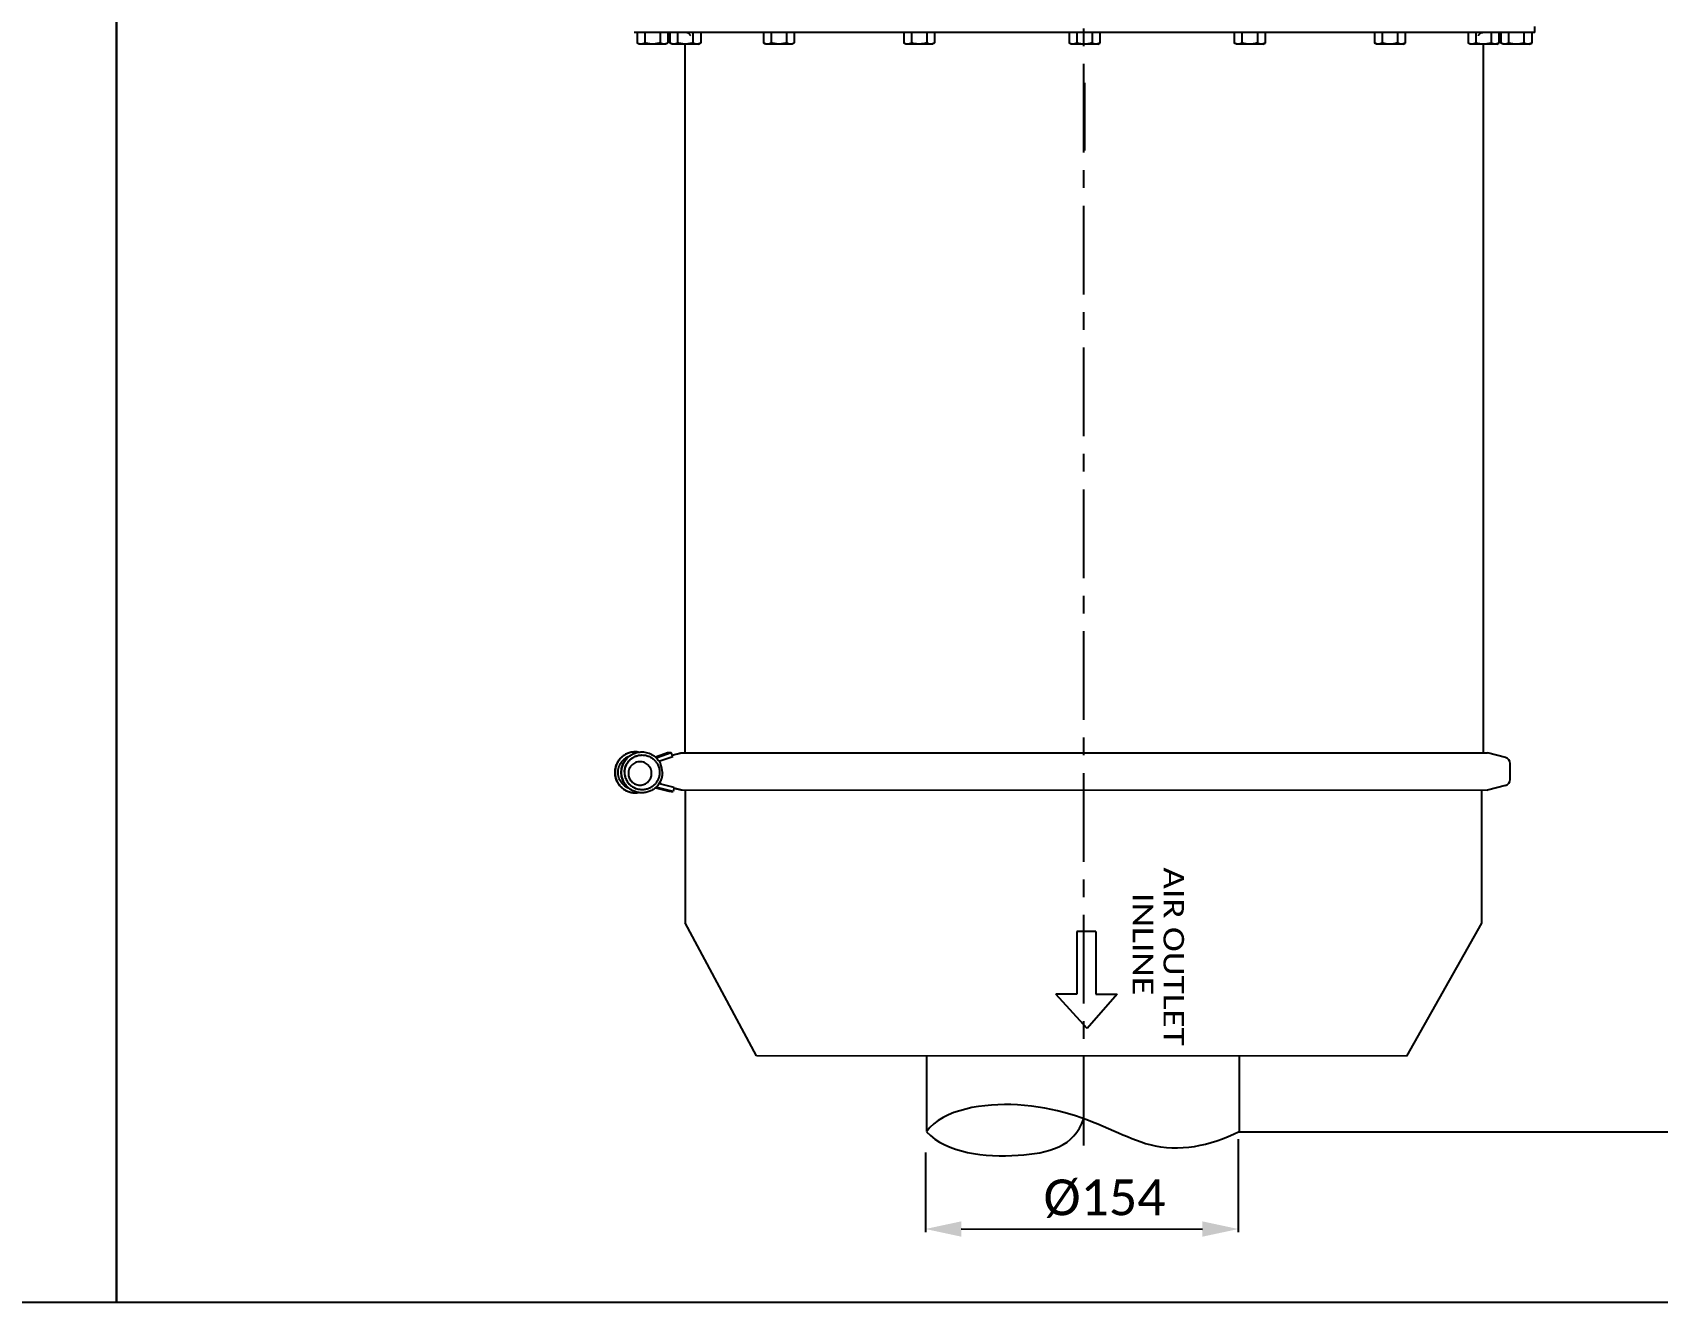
# Model space of a CAD drawing. Header units: millimetres. Extents: x 242 to 4341, y -255 to 3233.
# Drawn here: x 2250 to 3044, y -255 to 366 of the extents above; entities that cross this region are included whole.
import ezdxf
from ezdxf.enums import TextEntityAlignment as Align

# ---------------------------------------------------------------- set-up
doc = ezdxf.new("R2010")
doc.units = ezdxf.units.MM
doc.header["$LTSCALE"] = 115.5
doc.header["$PDMODE"] = 3
doc.header["$PDSIZE"] = 8
doc.linetypes.add('CENTER', pattern=[0.6, 0.375, -0.075, 0.075, -0.075])
doc.linetypes.add('DASHED', pattern=[0.2, 0.1, -0.1])
doc.layers.get('0').update_dxf_attribs({"linetype": 'CONTINUOUS'})
doc.layers.get('Defpoints').update_dxf_attribs({"linetype": 'CONTINUOUS'})
doc.layers.add('02___PRT_ALL_AXES', color=7, linetype='CONTINUOUS')
doc.styles.get("Standard").update_dxf_attribs({"font": 'calibri.ttf'})
doc.dimstyles.new('DIMSTYLE_2', dxfattribs={"dimtxt": 17.5, "dimasz": 17.5, "dimexe": 1.5, "dimexo": 1, "dimgap": 0.875, "dimtad": 1, "dimdsep": 46, "dimtxsty": 'Standard', "dimblk": '_FILLED', "dimblk1": '_FILLED', "dimblk2": '_FILLED', "dimcen": 0.09, "dimazin": 2, "dimtp": 0.01, "dimtm": 0.01, "dimtfac": 1, "dimtofl": 0, "dimtmove": 0, "dimatfit": 3, "dimldrblk": '_FILLED', "dimfxl": 1, "dimtolj": 1, "dimarcsym": 0})

# ---------------------------------------------------------------- blocks, each defined once
blk = doc.blocks.new('_FILLED')
at = {"color": 0, "linetype": 'ByBlock'}
blk.add_solid([(0, 0), (-1, 0.214), (-1, -0.214)], dxfattribs=at)
blk = doc.blocks.new('*D612')
at = {"color": 0, "linetype": 'Continuous', "lineweight": -2}
for p, q in [((2830.38, 543.8), (3154.29, 543.75)), ((3152.79, 526.25), (3152.67, -153.75)), ((2839.77, -171.2), (3154.16, -171.25))]:
    blk.add_line(p, q, dxfattribs=at)
at = {"layer": 'Defpoints', "color": 0}
for p in [(2829.38, 543.8), (2838.77, -171.2), (3152.66, -171.25)]:
    blk.add_point(p, dxfattribs=at)
at = {"color": 0, "linetype": 'ByBlock', "lineweight": -2, "xscale": 17.5, "yscale": 17.5, "zscale": 17.5}
for p, rotation in [((3152.79, 543.75), 89.9898645172077), ((3152.66, -171.25), 269.9898645172077)]:
    blk.add_blockref('_FILLED', p, dxfattribs=dict(at, rotation=rotation))
at = {"color": 0, "insert": (3128.52, 192.23), "char_height": 17.5, "attachment_point": 2, "rotation": 89.98986, "line_spacing_factor": 0.9}
blk.add_mtext('\\A1;{\\A1;715}', dxfattribs=at)
blk = doc.blocks.new('*D614')
at = {"color": 0, "linetype": 'Continuous', "lineweight": -2}
for p, q in [((2686.5, -181.32), (2686.49, -220.24)), ((2839.29, -174.83), (2839.28, -220.26)), ((2703.99, -218.74), (2821.79, -218.76))]:
    blk.add_line(p, q, dxfattribs=at)
at = {"layer": 'Defpoints', "color": 0}
for p in [(2839.29, -173.83), (2686.5, -180.32), (2839.29, -218.76)]:
    blk.add_point(p, dxfattribs=at)
at = {"color": 0, "linetype": 'ByBlock', "lineweight": -2, "xscale": 17.5, "yscale": 17.5, "zscale": 17.5}
for p, rotation in [((2686.49, -218.74), 179.9898645172077), ((2839.29, -218.76), 359.9898645172077)]:
    blk.add_blockref('_FILLED', p, dxfattribs=dict(at, rotation=rotation))
at = {"color": 0, "insert": (2773.96, -194.54), "char_height": 17.5, "attachment_point": 2, "rotation": 359.98986, "line_spacing_factor": 0.9}
blk.add_mtext('\\A1;%%c154', dxfattribs=at)
blk = doc.blocks.new('ARROW_2_BL1', base_point=(1809.89, 965.82))
at = {"color": 7, "linetype": 'Continuous'}
for p, q in [((1816.83, 970.45), (1816.83, 980.82)), ((1816.83, 980.82), (1833.58, 966.14)), ((1786.19, 970.45), (1786.19, 961.19)), ((1786.19, 970.45), (1816.83, 970.45)), ((1786.19, 961.19), (1816.83, 961.19)), ((1833.58, 966.14), (1816.83, 950.82)), ((1816.83, 961.19), (1816.83, 950.82))]:
    blk.add_line(p, q, dxfattribs=at)

msp = doc.modelspace()

# ---------------------------------------------------------------- linework, layer by layer
at = {"color": 0, "linetype": 'Continuous'}
for p, q in [((2291.28, -254.656), (2291.28, 1422.999)), ((2291.28, 1394.903), (2291.28, -254.656)), ((2545.615, 365.854), (2545.614, 360.754)), ((2549.368, 365.853), (2549.367, 360.754)), ((2556.874, 365.852), (2556.873, 360.752)), ((2560.626, 365.851), (2560.626, 360.752)), ((2561.677, 365.851), (2561.676, 360.751)), ((2565.429, 365.85), (2565.429, 360.751)), ((2572.935, 365.849), (2572.934, 360.749)), ((2576.688, 365.848), (2576.687, 360.749)), ((2607.416, 365.843), (2607.415, 360.743)), ((2611.168, 365.842), (2611.168, 360.743)), ((2618.674, 365.841), (2618.673, 360.741)), ((2622.427, 365.84), (2622.426, 360.741)), ((2675.869, 365.831), (2675.868, 360.731)), ((2679.622, 365.83), (2679.621, 360.73)), ((2687.127, 365.829), (2687.126, 360.729)), ((2690.88, 365.828), (2690.879, 360.728)), ((2756.615, 365.816), (2756.614, 360.717)), ((2760.368, 365.816), (2760.367, 360.716)), ((2767.874, 365.814), (2767.873, 360.715)), ((2771.626, 365.814), (2771.625, 360.714)), ((2837.361, 365.802), (2837.361, 360.703)), ((2841.114, 365.801), (2841.113, 360.702)), ((2848.62, 365.8), (2848.619, 360.701)), ((2852.373, 365.799), (2852.372, 360.7)), ((2905.815, 365.79), (2905.814, 360.69)), ((2909.568, 365.789), (2909.567, 360.69)), ((2917.073, 365.788), (2917.072, 360.688)), ((2920.826, 365.787), (2920.825, 360.688)), ((2951.554, 365.782), (2951.553, 360.682)), ((2955.307, 365.781), (2955.306, 360.682)), ((2962.812, 365.78), (2962.811, 360.68)), ((2966.565, 365.779), (2966.564, 360.68)), ((2967.615, 365.779), (2967.614, 360.68)), ((2971.368, 365.778), (2971.367, 360.679)), ((2978.874, 365.777), (2978.873, 360.678)), ((2982.626, 365.776), (2982.625, 360.677)), ((2546.62, 360.173), (2545.614, 360.754)), ((2559.62, 360.171), (2546.62, 360.173)), ((2559.62, 360.171), (2560.625, 360.751)), ((2562.681, 360.171), (2561.676, 360.751)), ((2575.681, 360.168), (2562.681, 360.171)), ((2569.059, 13.9), (2569.12, 360.169)), ((2569.059, 13.9), (2569.121, 360.169)), ((2575.681, 360.168), (2576.687, 360.749)), ((2608.42, 360.163), (2607.415, 360.743)), ((2621.42, 360.16), (2608.42, 360.163)), ((2621.42, 360.16), (2622.426, 360.741)), ((2676.874, 360.15), (2675.868, 360.731)), ((2689.874, 360.148), (2676.874, 360.15)), ((2689.874, 360.148), (2690.879, 360.728)), ((2757.62, 360.136), (2756.614, 360.717)), ((2770.62, 360.134), (2757.62, 360.136)), ((2770.62, 360.134), (2771.625, 360.714)), ((2838.366, 360.122), (2837.361, 360.703)), ((2851.366, 360.12), (2838.366, 360.122)), ((2851.366, 360.12), (2852.372, 360.7)), ((2906.819, 360.11), (2905.814, 360.69)), ((2919.819, 360.107), (2906.819, 360.11)), ((2919.819, 360.107), (2920.825, 360.688)), ((2952.558, 360.102), (2951.553, 360.682)), ((2965.558, 360.099), (2952.558, 360.102)), ((2965.558, 360.099), (2966.564, 360.68)), ((2968.62, 360.099), (2967.614, 360.679)), ((2981.62, 360.096), (2968.62, 360.099)), ((2981.62, 360.096), (2982.625, 360.677)), ((2764.117, 341.319), (2764.111, 308.156)), ((2569.059, 13.9), (2569.075, 105.786)), ((2569.059, 13.9), (2569.076, 105.786)), ((2560.893, 14.075), (2554.558, 11.867)), ((2554.683, 11.742), (2561.361, 14.075)), ((2555.439, 11.661), (2562.348, 14.075)), ((2556.309, 9.847), (2563.005, 12.187)), ((2560.944, 13.93), (2560.893, 14.075)), ((2561.361, 14.075), (2562.348, 14.075)), ((2563.005, 12.187), (2562.348, 14.075)), ((2562.785, 12.819), (2567.07, 13.9)), ((2562.822, 12.711), (2567.524, 13.9)), ((2567.07, 13.9), (2567.097, 13.792)), ((2567.07, 13.9), (2961.047, 13.831)), ((2969.893, 11.596), (2961.047, 13.831)), ((2554.619, -3.118), (2561.729, -4.915)), ((2562.195, -4.915), (2555.102, -3.118)), ((2563.182, -4.915), (2556.088, -3.119)), ((2563.67, -2.976), (2556.577, -1.18)), ((2561.757, -4.804), (2561.729, -4.915)), ((2562.195, -4.915), (2563.182, -4.915)), ((2563.67, -2.976), (2563.182, -4.915)), ((2563.584, -3.321), (2567.067, -4.201)), ((2563.611, -3.211), (2567.521, -4.201)), ((2567.067, -4.201), (2567.094, -4.093)), ((2567.067, -4.201), (2961.044, -4.27)), ((2569.056, -4.201), (2569.045, -69.201)), ((2958.176, -4.27), (2958.165, -69.27)), ((2969.89, -2.038), (2961.044, -4.27)), ((2604.032, -134.207), (2569.045, -69.201)), ((2958.165, -69.27), (2921.514, -134.263)), ((2921.514, -134.263), (2604.032, -134.207)), ((2686.98, -134.222), (2686.974, -171.171)), ((2291.28, -254.656), (241.521, -254.656)), ((4341.04, -254.656), (2291.28, -254.656))]:
    msp.add_line(p, q, dxfattribs=at)
at = {"color": 0, "linetype": 'ByBlock'}
msp.add_line((2839.773, -134.249), (2839.767, -171.198), dxfattribs=at)
at = {"color": 0, "linetype": 'DASHED'}
for centre, start, end in [((2569.183, 362.849), 28.539865, 89.989865), ((2959.058, 362.78), 89.989865, 151.439865)]:
    msp.add_arc(centre, 3, start, end, dxfattribs=at)
at = {"color": 0, "linetype": 'Continuous'}
for centre, radius, start, end in [((2556.757, 7.892), 3.992, 109.268729, 116.634787), ((2559.447, 8.758), 3.01, 155.822557, 166.294713), ((2969.158, 8.687), 3, 359.989865, 75.819865), ((2969.156, 0.87), 3, 284.159865, 359.989865), ((2556.081, 0.747), 3.988, 250.093571, 255.783184), ((2557.074, 0.764), 4.006, 239.414162, 255.74547), ((2557.067, 0.755), 1.995, 248.589882, 255.781048), ((2558.956, 0.943), 3, 215.376228, 227.969196)]:
    msp.add_arc(centre, radius, start, end, dxfattribs=at)
for points, knots in [([(2547.491, 360.173), (2547.17, 360.173), (2546.508, 360.294), (2545.909, 360.584), (2545.614, 360.754)], [0, 0, 0, 0, 0.4851065, 1, 1, 1, 1]), ([(2549.367, 360.754), (2549.073, 360.584), (2548.474, 360.294), (2547.811, 360.173), (2547.491, 360.173)], [0, 0, 0, 0, 0.5148834, 1, 1, 1, 1]), ([(2553.12, 360.172), (2552.485, 360.172), (2551.215, 360.284), (2549.977, 360.577), (2549.367, 360.754)], [0, 0, 0, 0, 0.4999086, 1, 1, 1, 1]), ([(2556.873, 360.752), (2556.263, 360.576), (2555.025, 360.284), (2553.754, 360.172), (2553.12, 360.172)], [0, 0, 0, 0, 0.5000913, 1, 1, 1, 1]), ([(2558.749, 360.171), (2558.429, 360.171), (2557.766, 360.292), (2557.167, 360.582), (2556.873, 360.752)], [0, 0, 0, 0, 0.4851075, 1, 1, 1, 1]), ([(2560.626, 360.752), (2560.331, 360.582), (2559.732, 360.292), (2559.069, 360.171), (2558.749, 360.171)], [0, 0, 0, 0, 0.5148817, 1, 1, 1, 1]), ([(2563.552, 360.17), (2563.232, 360.17), (2562.569, 360.291), (2561.97, 360.581), (2561.676, 360.751)], [0, 0, 0, 0, 0.4851065, 1, 1, 1, 1]), ([(2565.429, 360.751), (2565.134, 360.581), (2564.535, 360.291), (2563.872, 360.17), (2563.552, 360.17)], [0, 0, 0, 0, 0.5148834, 1, 1, 1, 1]), ([(2569.181, 360.169), (2568.547, 360.17), (2567.276, 360.282), (2566.038, 360.575), (2565.429, 360.751)], [0, 0, 0, 0, 0.4999086, 1, 1, 1, 1]), ([(2572.934, 360.749), (2572.324, 360.573), (2571.086, 360.281), (2569.816, 360.169), (2569.181, 360.169)], [0, 0, 0, 0, 0.5000913, 1, 1, 1, 1]), ([(2574.81, 360.168), (2574.49, 360.169), (2573.827, 360.289), (2573.229, 360.579), (2572.934, 360.749)], [0, 0, 0, 0, 0.4851075, 1, 1, 1, 1]), ([(2576.687, 360.749), (2576.392, 360.579), (2575.794, 360.289), (2575.131, 360.168), (2574.81, 360.168)], [0, 0, 0, 0, 0.5148817, 1, 1, 1, 1]), ([(2609.291, 360.162), (2608.971, 360.162), (2608.308, 360.283), (2607.709, 360.573), (2607.415, 360.743)], [0, 0, 0, 0, 0.4851065, 1, 1, 1, 1]), ([(2611.168, 360.743), (2610.873, 360.573), (2610.274, 360.283), (2609.612, 360.162), (2609.291, 360.162)], [0, 0, 0, 0, 0.5148834, 1, 1, 1, 1]), ([(2614.92, 360.161), (2614.286, 360.161), (2613.015, 360.273), (2611.777, 360.566), (2611.168, 360.743)], [0, 0, 0, 0, 0.4999086, 1, 1, 1, 1]), ([(2618.673, 360.741), (2618.063, 360.565), (2616.825, 360.273), (2615.555, 360.161), (2614.92, 360.161)], [0, 0, 0, 0, 0.5000913, 1, 1, 1, 1]), ([(2620.549, 360.16), (2620.229, 360.16), (2619.566, 360.281), (2618.968, 360.571), (2618.673, 360.741)], [0, 0, 0, 0, 0.4851075, 1, 1, 1, 1]), ([(2622.426, 360.741), (2622.131, 360.571), (2621.533, 360.281), (2620.87, 360.16), (2620.549, 360.16)], [0, 0, 0, 0, 0.5148817, 1, 1, 1, 1]), ([(2677.744, 360.15), (2677.424, 360.15), (2676.761, 360.271), (2676.163, 360.561), (2675.868, 360.731)], [0, 0, 0, 0, 0.4851065, 1, 1, 1, 1]), ([(2679.621, 360.73), (2679.326, 360.56), (2678.728, 360.271), (2678.065, 360.15), (2677.744, 360.15)], [0, 0, 0, 0, 0.5148834, 1, 1, 1, 1]), ([(2683.374, 360.149), (2682.739, 360.149), (2681.469, 360.261), (2680.231, 360.554), (2679.621, 360.73)], [0, 0, 0, 0, 0.4999086, 1, 1, 1, 1]), ([(2687.126, 360.729), (2686.517, 360.553), (2685.279, 360.261), (2684.008, 360.149), (2683.374, 360.149)], [0, 0, 0, 0, 0.5000913, 1, 1, 1, 1]), ([(2689.003, 360.148), (2688.682, 360.148), (2688.02, 360.269), (2687.421, 360.559), (2687.126, 360.729)], [0, 0, 0, 0, 0.4851075, 1, 1, 1, 1]), ([(2690.879, 360.728), (2690.585, 360.558), (2689.986, 360.269), (2689.323, 360.148), (2689.003, 360.148)], [0, 0, 0, 0, 0.5148817, 1, 1, 1, 1]), ([(2758.491, 360.136), (2758.17, 360.136), (2757.508, 360.257), (2756.909, 360.547), (2756.614, 360.717)], [0, 0, 0, 0, 0.4851065, 1, 1, 1, 1]), ([(2760.367, 360.716), (2760.073, 360.546), (2759.474, 360.256), (2758.811, 360.136), (2758.491, 360.136)], [0, 0, 0, 0, 0.5148834, 1, 1, 1, 1]), ([(2764.12, 360.135), (2763.485, 360.135), (2762.215, 360.247), (2760.977, 360.54), (2760.367, 360.716)], [0, 0, 0, 0, 0.4999086, 1, 1, 1, 1]), ([(2767.873, 360.715), (2767.263, 360.539), (2766.025, 360.246), (2764.754, 360.135), (2764.12, 360.135)], [0, 0, 0, 0, 0.5000913, 1, 1, 1, 1]), ([(2769.749, 360.134), (2769.429, 360.134), (2768.766, 360.255), (2768.167, 360.545), (2767.873, 360.715)], [0, 0, 0, 0, 0.4851075, 1, 1, 1, 1]), ([(2771.625, 360.714), (2771.331, 360.544), (2770.732, 360.254), (2770.069, 360.134), (2769.749, 360.134)], [0, 0, 0, 0, 0.5148817, 1, 1, 1, 1]), ([(2839.237, 360.122), (2838.916, 360.122), (2838.254, 360.242), (2837.655, 360.532), (2837.361, 360.703)], [0, 0, 0, 0, 0.4851065, 1, 1, 1, 1]), ([(2841.113, 360.702), (2840.819, 360.532), (2840.22, 360.242), (2839.557, 360.122), (2839.237, 360.122)], [0, 0, 0, 0, 0.5148834, 1, 1, 1, 1]), ([(2844.866, 360.121), (2844.232, 360.121), (2842.961, 360.233), (2841.723, 360.526), (2841.113, 360.702)], [0, 0, 0, 0, 0.4999086, 1, 1, 1, 1]), ([(2848.619, 360.701), (2848.009, 360.525), (2846.771, 360.232), (2845.5, 360.121), (2844.866, 360.121)], [0, 0, 0, 0, 0.5000913, 1, 1, 1, 1]), ([(2850.495, 360.12), (2850.175, 360.12), (2849.512, 360.24), (2848.913, 360.53), (2848.619, 360.701)], [0, 0, 0, 0, 0.4851075, 1, 1, 1, 1]), ([(2852.372, 360.7), (2852.077, 360.53), (2851.478, 360.24), (2850.816, 360.12), (2850.495, 360.12)], [0, 0, 0, 0, 0.5148817, 1, 1, 1, 1]), ([(2907.69, 360.11), (2907.37, 360.11), (2906.707, 360.23), (2906.108, 360.52), (2905.814, 360.69)], [0, 0, 0, 0, 0.4851065, 1, 1, 1, 1]), ([(2909.567, 360.69), (2909.272, 360.52), (2908.673, 360.23), (2908.011, 360.11), (2907.69, 360.11)], [0, 0, 0, 0, 0.5148834, 1, 1, 1, 1]), ([(2913.319, 360.109), (2912.685, 360.109), (2911.414, 360.221), (2910.176, 360.514), (2909.567, 360.69)], [0, 0, 0, 0, 0.4999086, 1, 1, 1, 1]), ([(2917.072, 360.688), (2916.462, 360.513), (2915.224, 360.22), (2913.954, 360.108), (2913.319, 360.109)], [0, 0, 0, 0, 0.5000913, 1, 1, 1, 1]), ([(2918.948, 360.108), (2918.628, 360.108), (2917.965, 360.228), (2917.367, 360.518), (2917.072, 360.688)], [0, 0, 0, 0, 0.4851075, 1, 1, 1, 1]), ([(2920.825, 360.688), (2920.53, 360.518), (2919.932, 360.228), (2919.269, 360.108), (2918.948, 360.108)], [0, 0, 0, 0, 0.5148817, 1, 1, 1, 1]), ([(2953.429, 360.101), (2953.109, 360.102), (2952.446, 360.222), (2951.847, 360.512), (2951.553, 360.682)], [0, 0, 0, 0, 0.4851065, 1, 1, 1, 1]), ([(2955.306, 360.682), (2955.011, 360.512), (2954.412, 360.222), (2953.75, 360.101), (2953.429, 360.101)], [0, 0, 0, 0, 0.5148834, 1, 1, 1, 1]), ([(2959.058, 360.1), (2958.424, 360.101), (2957.153, 360.213), (2955.915, 360.506), (2955.306, 360.682)], [0, 0, 0, 0, 0.4999086, 1, 1, 1, 1]), ([(2962.811, 360.68), (2962.201, 360.504), (2960.963, 360.212), (2959.693, 360.1), (2959.058, 360.1)], [0, 0, 0, 0, 0.5000913, 1, 1, 1, 1]), ([(2964.688, 360.099), (2964.367, 360.1), (2963.704, 360.22), (2963.106, 360.51), (2962.811, 360.68)], [0, 0, 0, 0, 0.4851075, 1, 1, 1, 1]), ([(2966.564, 360.68), (2966.27, 360.51), (2965.671, 360.22), (2965.008, 360.099), (2964.688, 360.099)], [0, 0, 0, 0, 0.5148817, 1, 1, 1, 1]), ([(2969.491, 360.099), (2969.17, 360.099), (2968.508, 360.219), (2967.909, 360.509), (2967.614, 360.679)], [0, 0, 0, 0, 0.4851065, 1, 1, 1, 1]), ([(2971.367, 360.679), (2971.073, 360.509), (2970.474, 360.219), (2969.811, 360.099), (2969.491, 360.099)], [0, 0, 0, 0, 0.5148834, 1, 1, 1, 1]), ([(2975.12, 360.098), (2974.485, 360.098), (2973.215, 360.21), (2971.977, 360.503), (2971.367, 360.679)], [0, 0, 0, 0, 0.4999086, 1, 1, 1, 1]), ([(2978.873, 360.678), (2978.263, 360.502), (2977.025, 360.209), (2975.754, 360.098), (2975.12, 360.098)], [0, 0, 0, 0, 0.5000913, 1, 1, 1, 1]), ([(2980.749, 360.097), (2980.429, 360.097), (2979.766, 360.217), (2979.167, 360.507), (2978.873, 360.678)], [0, 0, 0, 0, 0.4851075, 1, 1, 1, 1]), ([(2982.625, 360.677), (2982.331, 360.507), (2981.732, 360.217), (2981.069, 360.097), (2980.749, 360.097)], [0, 0, 0, 0, 0.5148817, 1, 1, 1, 1]), ([(2552.719, 3.857), (2552.72, 4.598), (2552.424, 6.095), (2551.161, 7.989), (2549.269, 9.258), (2547.037, 9.703), (2544.804, 9.258), (2542.912, 7.99), (2541.648, 6.097), (2541.352, 4.6), (2541.352, 3.859)], [0, 0, 0, 0, 0.1251352, 0.2501886, 0.3751335, 0.4999991, 0.6248637, 0.7498074, 0.8748623, 1, 1, 1, 1]), ([(2541.352, 3.859), (2541.352, 3.118), (2541.648, 1.62), (2542.911, -0.273), (2544.803, -1.542), (2547.035, -1.987), (2549.267, -1.543), (2551.159, -0.275), (2552.423, 1.619), (2552.719, 3.116), (2552.719, 3.857)], [0, 0, 0, 0, 0.1251352, 0.2501886, 0.3751335, 0.4999991, 0.6248637, 0.7498074, 0.8748623, 1, 1, 1, 1]), ([(2839.767, -171.198), (2825.252, -178.531), (2803.768, -182.375), (2771.155, -167.385), (2737.895, -154.124), (2695.313, -159.959), (2686.974, -171.221)], [0, 0, 0, 0, 0.3062384, 0.4378051, 0.7398205, 1, 1, 1, 1]), ([(2686.974, -171.221), (2696.963, -181.728), (2731.597, -185.501), (2759.487, -178.537), (2763.815, -164.819)], [0, 0, 0, 0, 0.5311239, 1, 1, 1, 1])]:
    msp.add_open_spline(points, degree=3, knots=knots, dxfattribs=at)
msp.add_open_spline([(2556.738, -0.37), (2556.941, -0.789), (2557.252, -1.169), (2557.623, -1.45)], degree=3, dxfattribs=at)
at = {"layer": '02___PRT_ALL_AXES', "color": 0, "linetype": 'CENTER'}
msp.add_line((2763.813, -177.879), (2763.954, 660.917), dxfattribs=at)
at = {"layer": '02___PRT_ALL_AXES', "color": 0, "linetype": 'Continuous'}
for p, q in [((2984.125, 365.776), (2544.116, 365.854)), ((2984.125, 365.776), (2984.126, 368.776)), ((2959.059, 13.831), (2959.12, 360.1)), ((2972.156, 0.87), (2972.158, 8.686)), ((2543.375, -2.782), (2543.358, -2.77)), ((2543.376, -2.78), (2543.36, -2.768))]:
    msp.add_line(p, q, dxfattribs=at)
for centre, radius, start, end in [((2544.817, 4.385), 9.968, 81.182662, 89.983614), ((2547.961, 4.363), 9.995, 24.485045, 24.852865), ((2547.939, 4.354), 10.019, 359.987974, 24.482368), ((2548.007, 4.348), 8.503, 191.834083, 231.90698), ((2547.983, 4.319), 8.465, 237.01593, 237.202449), ((2548.106, 4.319), 8.466, 236.842625, 237.202439), ((2544.817, 4.322), 9.968, 269.996109, 278.797072)]:
    msp.add_arc(centre, radius, start, end, dxfattribs=at)
for points, knots in [([(2544.704, 14.354), (2544.052, 14.354), (2542.744, 14.225), (2540.861, 13.653), (2539.125, 12.723), (2537.603, 11.471), (2536.354, 9.946), (2535.426, 8.206), (2534.854, 6.319), (2534.725, 5.009), (2534.725, 4.356)], [0, 0, 0, 0, 0.1248586, 0.2497387, 0.3746586, 0.4996305, 0.6246587, 0.7497391, 0.8748552, 1, 1, 1, 1]), ([(2544.819, 14.354), (2544.167, 14.354), (2542.86, 14.225), (2540.976, 13.653), (2539.24, 12.723), (2537.718, 11.471), (2536.469, 9.946), (2535.541, 8.206), (2534.97, 6.319), (2534.841, 5.009), (2534.841, 4.356)], [0, 0, 0, 0, 0.1248586, 0.2497387, 0.3746586, 0.4996305, 0.6246587, 0.7497391, 0.8748552, 1, 1, 1, 1]), ([(2536.341, 4.355), (2536.341, 5.208), (2536.601, 6.925), (2537.738, 9.26), (2539.515, 11.151), (2541.026, 12.003), (2541.823, 12.305)], [0, 0, 0, 0, 0.2501944, 0.5002926, 0.7502296, 1, 1, 1, 1]), ([(2537.889, 4.355), (2537.889, 5.008), (2538.018, 6.319), (2538.589, 8.206), (2539.517, 9.946), (2540.766, 11.471), (2542.288, 12.722), (2544.025, 13.652), (2545.908, 14.225), (2547.216, 14.353), (2547.868, 14.353)], [0, 0, 0, 0, 0.1251448, 0.2502609, 0.3753413, 0.5003695, 0.6253414, 0.7502613, 0.8751414, 1, 1, 1, 1]), ([(2538.004, 4.355), (2538.004, 5.008), (2538.133, 6.319), (2538.705, 8.206), (2539.633, 9.946), (2540.882, 11.471), (2542.404, 12.722), (2544.14, 13.652), (2546.023, 14.225), (2547.331, 14.353), (2547.983, 14.353)], [0, 0, 0, 0, 0.1251448, 0.2502609, 0.3753413, 0.5003695, 0.6253414, 0.7502613, 0.8751414, 1, 1, 1, 1]), ([(2539.504, 4.398), (2539.507, 4.951), (2539.621, 6.061), (2540.112, 7.658), (2540.904, 9.129), (2541.966, 10.418), (2543.257, 11.476), (2544.73, 12.261), (2546.326, 12.745), (2547.434, 12.853), (2547.986, 12.853)], [0, 0, 0, 0, 0.1251473, 0.2502629, 0.3753426, 0.5003701, 0.6253415, 0.7502612, 0.8751413, 1, 1, 1, 1]), ([(2539.626, 4.355), (2539.626, 4.91), (2539.736, 6.024), (2540.222, 7.628), (2541.011, 9.107), (2542.072, 10.403), (2543.366, 11.467), (2544.842, 12.257), (2546.442, 12.744), (2547.554, 12.853), (2548.108, 12.853)], [0, 0, 0, 0, 0.1251448, 0.2502609, 0.3753413, 0.5003695, 0.6253414, 0.7502613, 0.8751414, 1, 1, 1, 1]), ([(2547.983, 14.353), (2548.924, 14.353), (2550.818, 14.082), (2553.423, 12.895), (2555.593, 11.026), (2556.634, 9.42), (2557.03, 8.564)], [0, 0, 0, 0, 0.2498214, 0.4997298, 0.7497848, 1, 1, 1, 1]), ([(2548.108, 12.853), (2548.662, 12.853), (2549.774, 12.743), (2551.374, 12.256), (2552.85, 11.465), (2554.143, 10.401), (2555.204, 9.104), (2555.993, 7.625), (2556.478, 6.021), (2556.587, 4.907), (2556.587, 4.352)], [0, 0, 0, 0, 0.1248586, 0.2497387, 0.3746586, 0.4996305, 0.6246587, 0.7497391, 0.8748552, 1, 1, 1, 1]), ([(2534.725, 4.356), (2534.725, 3.702), (2534.854, 2.392), (2535.425, 0.504), (2536.352, -1.236), (2537.6, -2.761), (2539.122, -4.013), (2540.858, -4.944), (2542.741, -5.517), (2544.049, -5.646), (2544.7, -5.646)], [0, 0, 0, 0, 0.1251448, 0.2502609, 0.3753413, 0.5003695, 0.6253414, 0.7502613, 0.8751414, 1, 1, 1, 1]), ([(2534.841, 4.356), (2534.841, 3.702), (2534.969, 2.392), (2535.54, 0.504), (2536.467, -1.236), (2537.716, -2.761), (2539.237, -4.013), (2540.973, -4.944), (2542.856, -5.517), (2544.164, -5.646), (2544.816, -5.646)], [0, 0, 0, 0, 0.1251448, 0.2502609, 0.3753413, 0.5003695, 0.6253414, 0.7502613, 0.8751414, 1, 1, 1, 1]), ([(2541.82, -3.596), (2541.024, -3.294), (2539.513, -2.442), (2537.736, -0.55), (2536.6, 1.784), (2536.34, 3.502), (2536.341, 4.355)], [0, 0, 0, 0, 0.2497704, 0.4997074, 0.7498056, 1, 1, 1, 1]), ([(2547.864, -5.647), (2547.212, -5.647), (2545.904, -5.517), (2544.021, -4.944), (2542.285, -4.014), (2540.764, -2.762), (2539.516, -1.237), (2538.588, 0.504), (2538.017, 2.391), (2537.889, 3.702), (2537.889, 4.355)], [0, 0, 0, 0, 0.1248586, 0.2497387, 0.3746586, 0.4996305, 0.6246587, 0.7497391, 0.8748552, 1, 1, 1, 1]), ([(2547.979, -5.647), (2547.327, -5.647), (2546.02, -5.517), (2544.137, -4.944), (2542.401, -4.014), (2540.879, -2.762), (2539.631, -1.237), (2538.703, 0.504), (2538.132, 2.391), (2538.004, 3.702), (2538.004, 4.355)], [0, 0, 0, 0, 0.1248586, 0.2497387, 0.3746586, 0.4996305, 0.6246587, 0.7497391, 0.8748552, 1, 1, 1, 1]), ([(2543.416, -2.728), (2542.837, -2.343), (2541.771, -1.426), (2540.557, 0.296), (2539.798, 2.261), (2539.626, 3.659), (2539.626, 4.355)], [0, 0, 0, 0, 0.2498201, 0.4997796, 0.7498537, 1, 1, 1, 1]), ([(2557.958, 4.351), (2557.958, 3.698), (2557.829, 2.388), (2557.257, 0.5), (2556.329, -1.239), (2555.08, -2.764), (2553.559, -4.016), (2551.822, -4.946), (2549.939, -5.518), (2548.631, -5.647), (2547.979, -5.647)], [0, 0, 0, 0, 0.1251448, 0.2502609, 0.3753413, 0.5003695, 0.6253414, 0.7502613, 0.8751414, 1, 1, 1, 1]), ([(2556.587, 4.352), (2556.587, 3.796), (2556.477, 2.682), (2555.991, 1.078), (2555.203, -0.401), (2554.141, -1.697), (2552.847, -2.761), (2551.372, -3.551), (2549.771, -4.038), (2548.659, -4.147), (2548.105, -4.147)], [0, 0, 0, 0, 0.1251448, 0.2502609, 0.3753413, 0.5003695, 0.6253414, 0.7502613, 0.8751414, 1, 1, 1, 1]), ([(2547.983, -4.147), (2547.178, -4.147), (2545.56, -3.914), (2544.075, -3.233), (2543.398, -2.797)], [0, 0, 0, 0, 0.499912, 1, 1, 1, 1]), ([(2548.105, -4.147), (2547.3, -4.147), (2545.683, -3.914), (2544.197, -3.233), (2543.52, -2.797)], [0, 0, 0, 0, 0.499912, 1, 1, 1, 1])]:
    msp.add_open_spline(points, degree=3, knots=knots, dxfattribs=at)

# ---------------------------------------------------------------- block references
at = {"color": 0, "linetype": 'Continuous', "rotation": 269.9898645172077}
msp.add_blockref('ARROW_2_BL1', (2765.124, -97.026), dxfattribs=at)

# ---------------------------------------------------------------- texts
at = {"color": 0, "linetype": 'Continuous'}
for s, width, p, p2 in [('AIR OUTLET', 1.156876, (2802.792, -42.029), (2802.777, -129.266)), ('   INLINE', 1.173664, (2787.792, -42.026), (2787.781, -104.556))]:
    msp.add_text(s, height=10, rotation=269.989865, dxfattribs=dict(at, width=width)).set_placement(p, p2, align=Align.FIT)

# ---------------------------------------------------------------- dimensions: what is measured, and where the dimension line sits
for base, p1, p2, angle, text, picture, middle in [((3152.664, -171.254), (2829.382, 543.803), (2838.767, -171.198), 269.989865, '{\\A1;<>}', '*D612', (3152.728, 192.221)), ((2839.285, -218.764), (2686.499, -180.316), (2839.293, -173.831), 359.989865, '%%c154', '*D614', (2773.952, -218.753))]:
    dim = msp.add_linear_dim(base=base, p1=p1, p2=p2, angle=angle, text=text, dimstyle='DIMSTYLE_2', override={"dimtxsty": 'Standard'}, dxfattribs=at)
    dim.commit()
    dim.dimension.update_dxf_attribs({"geometry": picture, "text_midpoint": middle, "dimtype": 160})

doc.saveas('drawing.dxf')
